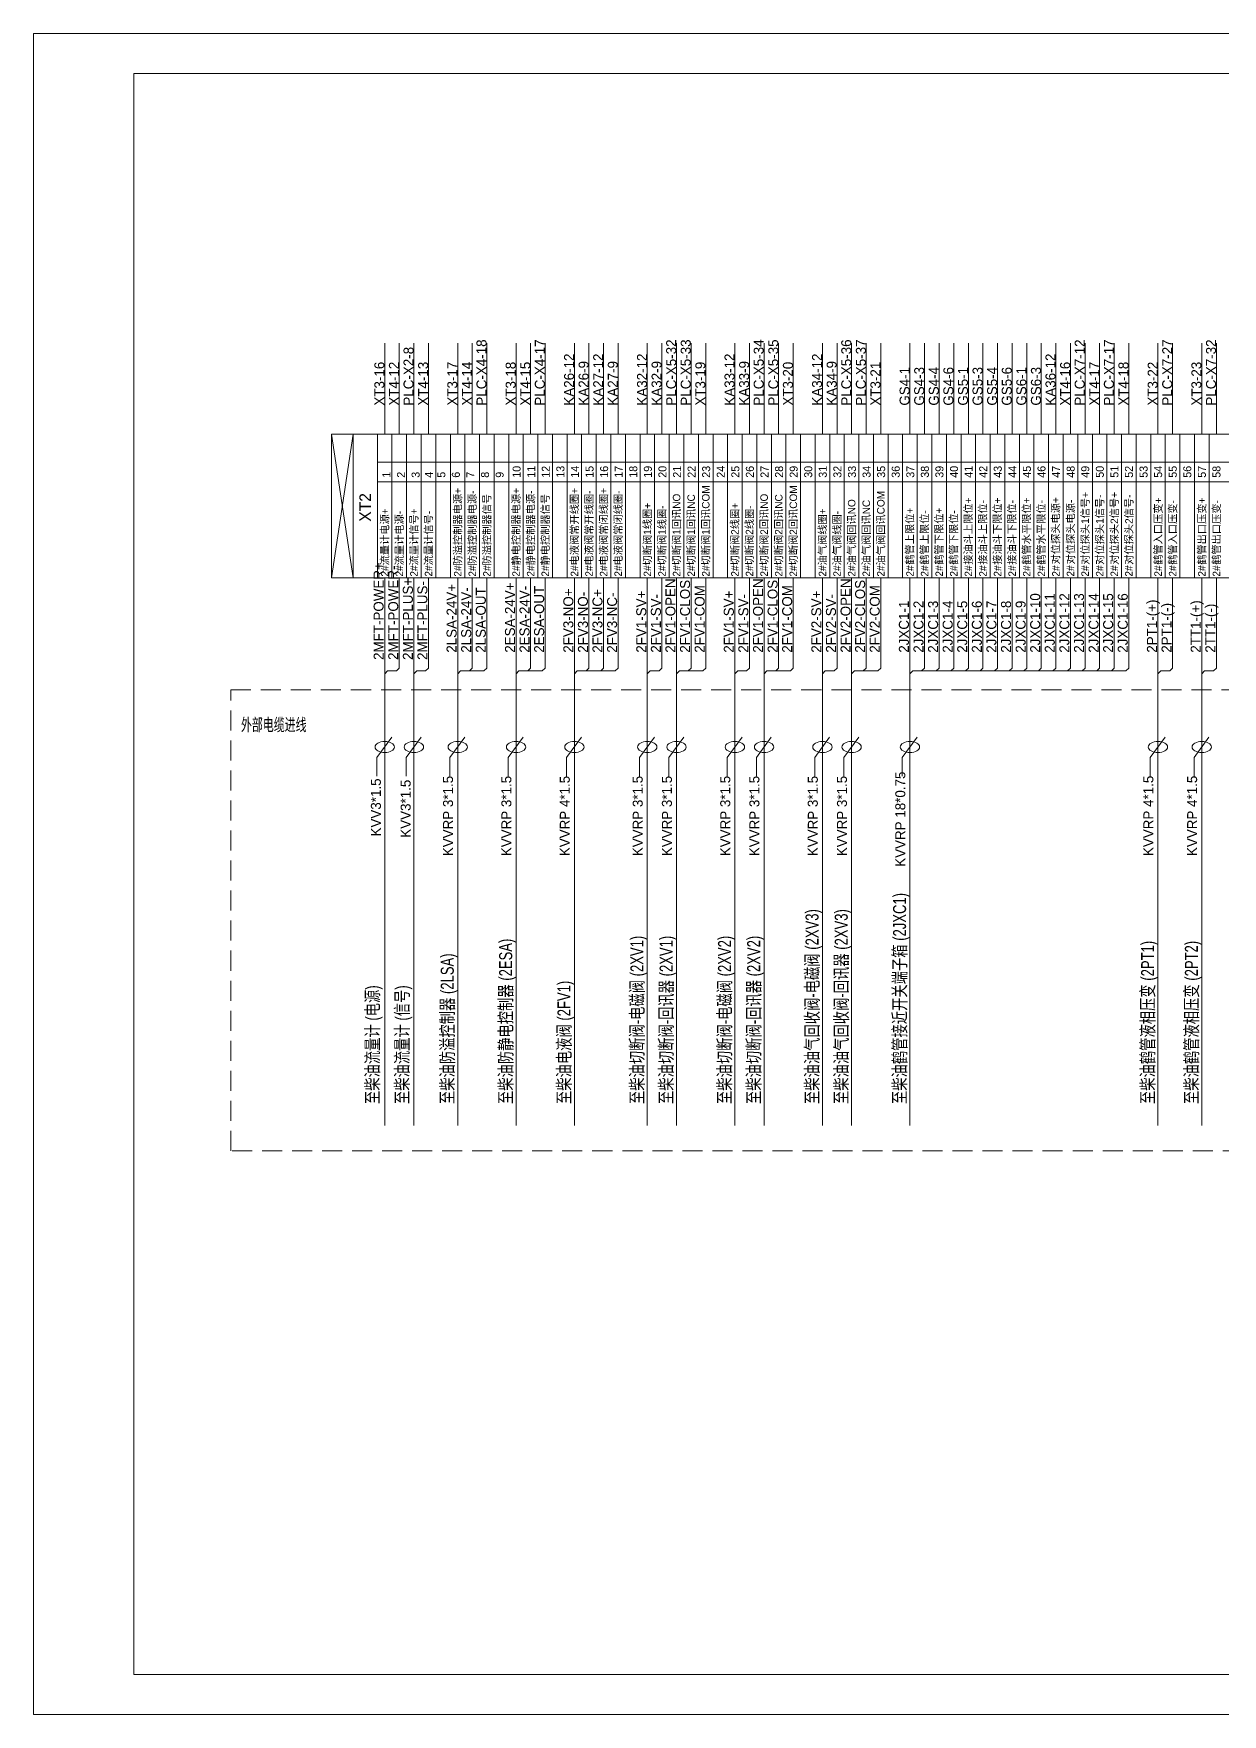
# Model space of a CAD drawing. Header units: millimetres. Extents: x 32626 to 72822, y 60047 to 123188.
# Drawn here: x 32626 to 35002, y 68575 to 71935 of the extents above; entities that cross this region are included whole.
import ezdxf
from ezdxf.enums import TextEntityAlignment as Align

# ---------------------------------------------------------------- set-up
doc = ezdxf.new("R2010")
doc.units = ezdxf.units.MM
doc.header["$LTSCALE"] = 10
doc.linetypes.add('AUDIT_D_061228083857-4', pattern=[6, 4, -2])
for name, color, linetype, lineweight in [('1轮廓实线层', 7, 'Continuous', 18), ('2细线层', 4, 'Continuous', 18), ('图框层', 7, 'Continuous', 18)]:
    doc.layers.add(name, color=color, linetype=linetype, lineweight=lineweight)
doc.styles.add('PC_TEXTSTYLE', font='SIMYOU.TTF', dxfattribs={"width": 0.8})
doc.styles.add('样式 1', font='SIMYOU.TTF', dxfattribs={"width": 0.9})

msp = doc.modelspace()

# ---------------------------------------------------------------- linework, layer by layer
at = {"layer": '1轮廓实线层'}
for p, q in [((33327.7, 71133.7), (33327.7, 71316.2)), ((33356.8, 71133.7), (33356.8, 71316.2)), ((33386, 71133.7), (33386, 71316.2)), ((33415.1, 71133.7), (33415.1, 71316.2)), ((33473.5, 71133.7), (33473.5, 71316.2)), ((33502.6, 71133.7), (33502.6, 71316.2)), ((33531.8, 71133.7), (33531.8, 71316.2)), ((33590.1, 71133.7), (33590.1, 71316.2)), ((33619.3, 71133.7), (33619.3, 71316.2)), ((33648.4, 71133.7), (33648.4, 71316.2)), ((33706.7, 71133.7), (33706.7, 71316.2)), ((33735.9, 71133.7), (33735.9, 71316.2)), ((33765.1, 71133.7), (33765.1, 71316.2)), ((33794.2, 71133.7), (33794.2, 71316.2)), ((33852.5, 71133.7), (33852.5, 71316.2)), ((33881.7, 71133.7), (33881.7, 71316.2)), ((33910.9, 71133.7), (33910.9, 71316.2)), ((33940, 71133.7), (33940, 71316.2)), ((33969.2, 71133.7), (33969.2, 71316.2)), ((34027.5, 71133.7), (34027.5, 71316.2)), ((34056.7, 71133.7), (34056.7, 71316.2)), ((34085.8, 71133.7), (34085.8, 71316.2)), ((34115, 71133.7), (34115, 71316.2)), ((34144.1, 71133.7), (34144.1, 71316.2)), ((34202.5, 71133.7), (34202.5, 71316.2)), ((34231.6, 71133.7), (34231.6, 71316.2)), ((34260.8, 71133.7), (34260.8, 71316.2)), ((34289.9, 71133.7), (34289.9, 71316.2)), ((34319.1, 71133.7), (34319.1, 71316.2)), ((34377.4, 71133.7), (34377.4, 71316.2)), ((34406.6, 71133.7), (34406.6, 71316.2)), ((34435.7, 71133.7), (34435.7, 71316.2)), ((34464.9, 71133.7), (34464.9, 71316.2)), ((34494.1, 71133.7), (34494.1, 71316.2)), ((34523.2, 71133.7), (34523.2, 71316.2)), ((34552.4, 71133.7), (34552.4, 71316.2)), ((34581.5, 71133.7), (34581.5, 71316.2)), ((34610.7, 71133.7), (34610.7, 71316.2)), ((34639.9, 71133.7), (34639.9, 71316.2)), ((34669, 71133.7), (34669, 71316.2)), ((34698.2, 71133.7), (34698.2, 71316.2)), ((34727.3, 71133.7), (34727.3, 71316.2)), ((34756.5, 71133.7), (34756.5, 71316.2)), ((34785.7, 71133.7), (34785.7, 71316.2)), ((34814.8, 71133.7), (34814.8, 71316.2)), ((34873.1, 71133.7), (34873.1, 71316.2)), ((34902.3, 71133.7), (34902.3, 71316.2)), ((34960.6, 71133.7), (34960.6, 71316.2)), ((34989.8, 71133.7), (34989.8, 71316.2)), ((33221, 71133.7), (33264.8, 70847)), ((33221, 70847), (33264.8, 71133.7)), ((33221, 71133.7), (33221, 70900.4)), ((33221, 71133.7), (33221, 70900.4)), ((33221, 71133.7), (33221, 70900.4)), ((33221, 71133.7), (33221, 70900.4)), ((33221, 71133.7), (33221, 70900.4)), ((33221, 71133.7), (33221, 70900.4)), ((33221, 71133.7), (33221, 70900.4)), ((33221, 71133.7), (33221, 70900.4)), ((33221, 71133.7), (33221, 70900.4)), ((33221, 71133.7), (33221, 70900.4)), ((33264.8, 71133.7), (33313.1, 71133.7)), ((33264.8, 71133.7), (33264.8, 70900.4)), ((33264.8, 71133.7), (33264.8, 70900.4)), ((33264.8, 70900.4), (33264.8, 71133.7)), ((33313.1, 71133.7), (33313.1, 70847)), ((33313.1, 71133.7), (37133, 71133.7)), ((33342.2, 71133.7), (33342.2, 70847)), ((33371.4, 71133.7), (33371.4, 70847)), ((33400.6, 71133.7), (33400.6, 70847)), ((33429.7, 71133.7), (33429.7, 70847)), ((33458.9, 71133.7), (33458.9, 70847)), ((33488, 71133.7), (33488, 70847)), ((33517.2, 71133.7), (33517.2, 70847)), ((33546.4, 71133.7), (33546.4, 70847)), ((33575.5, 71133.7), (33575.5, 70847)), ((33604.7, 71133.7), (33604.7, 70847)), ((33633.8, 71133.7), (33633.8, 70847)), ((33663, 71133.7), (33663, 70847)), ((33692.2, 71133.7), (33692.2, 70847)), ((33721.3, 71133.7), (33721.3, 70847)), ((33750.5, 71133.7), (33750.5, 70847)), ((33779.6, 71133.7), (33779.6, 70847)), ((33808.8, 71133.7), (33808.8, 70847)), ((33838, 71133.7), (33838, 70847)), ((33867.1, 71133.7), (33867.1, 70847)), ((33896.3, 71133.7), (33896.3, 70847)), ((33925.4, 71133.7), (33925.4, 70847)), ((33954.6, 71133.7), (33954.6, 70847)), ((33983.8, 71133.7), (33983.8, 70847)), ((34012.9, 71133.7), (34012.9, 70847)), ((34042.1, 71133.7), (34042.1, 70847)), ((34071.2, 71133.7), (34071.2, 70847)), ((34100.4, 71133.7), (34100.4, 70847)), ((34129.6, 71133.7), (34129.6, 70847)), ((34158.7, 71133.7), (34158.7, 70847)), ((34187.9, 71133.7), (34187.9, 70847)), ((34217, 71133.7), (34217, 70847)), ((34246.2, 71133.7), (34246.2, 70847)), ((34275.4, 71133.7), (34275.4, 70847)), ((34304.5, 71133.7), (34304.5, 70847)), ((34333.7, 71133.7), (34333.7, 70847)), ((34362.8, 71133.7), (34362.8, 70847)), ((34392, 71133.7), (34392, 70847)), ((34421.2, 71133.7), (34421.2, 70847)), ((34450.3, 71133.7), (34450.3, 70847)), ((34479.5, 71133.7), (34479.5, 70847)), ((34508.6, 71133.7), (34508.6, 70847)), ((34537.8, 71133.7), (34537.8, 70847)), ((34567, 71133.7), (34567, 70847)), ((34596.1, 71133.7), (34596.1, 70847)), ((34625.3, 71133.7), (34625.3, 70847)), ((34654.4, 71133.7), (34654.4, 70847)), ((34683.6, 71133.7), (34683.6, 70847)), ((34712.8, 71133.7), (34712.8, 70847)), ((34741.9, 71133.7), (34741.9, 70847)), ((34771.1, 71133.7), (34771.1, 70847)), ((34800.2, 71133.7), (34800.2, 70847)), ((34829.4, 71133.7), (34829.4, 70847)), ((34858.6, 71133.7), (34858.6, 70847)), ((34887.7, 71133.7), (34887.7, 70847)), ((34916.9, 71133.7), (34916.9, 70847)), ((34946, 71133.7), (34946, 70847)), ((34975.2, 71133.7), (34975.2, 70847)), ((33313.1, 71078.1), (37103.9, 71078.1)), ((33313.1, 71038.9), (37103.9, 71038.9)), ((33313.1, 70847), (33264.8, 70847)), ((37133, 70847), (33313.1, 70847)), ((33327.7, 70847), (33327.7, 70660.8)), ((33356.8, 70847), (33356.8, 70666.5)), ((33386, 70847), (33386, 70660.8)), ((33415.1, 70847), (33415.1, 70666.5)), ((33473.5, 70847), (33473.5, 70660.8)), ((33502.6, 70847), (33502.6, 70666.5)), ((33531.8, 70847), (33531.8, 70666.5)), ((33590.1, 70847), (33590.1, 70660.8)), ((33619.3, 70847), (33619.3, 70666.5)), ((33629, 70847), (33658.2, 70847)), ((33629, 70847), (33658.2, 70847)), ((33648.4, 70847), (33648.4, 70666.5)), ((33706.7, 70847), (33706.7, 70660.8)), ((33735.9, 70847), (33735.9, 70666.5)), ((33765.1, 70847), (33765.1, 70666.5)), ((33794.2, 70847), (33794.2, 70666.5)), ((33852.5, 70847), (33852.5, 70660.8)), ((33881.7, 70847), (33881.7, 70666.5)), ((33910.9, 70847), (33910.9, 70660.8)), ((33940, 70847), (33940, 70666.5)), ((33969.2, 70847), (33969.2, 70666.5)), ((34027.5, 70847), (34027.5, 70660.8)), ((34056.7, 70847), (34056.7, 70666.5)), ((34085.8, 70847), (34085.8, 70660.8)), ((34115, 70847), (34115, 70666.5)), ((34144.1, 70847), (34144.1, 70666.5)), ((34202.5, 70847), (34202.5, 70660.8)), ((34231.6, 70847), (34231.6, 70666.5)), ((34260.8, 70847), (34260.8, 70660.8)), ((34289.9, 70847), (34289.9, 70666.5)), ((34319.1, 70847), (34319.1, 70666.5)), ((34377.4, 70847), (34377.4, 70660.8)), ((34406.6, 70847), (34406.6, 70666.5)), ((34435.7, 70847), (34435.7, 70666.5)), ((34464.9, 70847), (34464.9, 70666.5)), ((34494.1, 70847), (34494.1, 70666.5)), ((34523.2, 70847), (34523.2, 70666.5)), ((34552.4, 70847), (34552.4, 70666.5)), ((34581.5, 70847), (34581.5, 70666.5)), ((34610.7, 70847), (34610.7, 70666.5)), ((34639.9, 70847), (34639.9, 70666.5)), ((34669, 70847), (34669, 70666.5)), ((34698.2, 70847), (34698.2, 70666.5)), ((34727.3, 70847), (34727.3, 70666.5)), ((34756.5, 70847), (34756.5, 70666.5)), ((34785.7, 70847), (34785.7, 70666.5)), ((34814.8, 70847), (34814.8, 70666.5)), ((34873.1, 70847), (34873.1, 70660.8)), ((34902.3, 70847), (34902.3, 70666.5)), ((34960.6, 70847), (34960.6, 70660.8)), ((34989.8, 70847), (34989.8, 70666.5)), ((33356.8, 70666.5), (33351, 70660.8)), ((33415.1, 70666.5), (33409.4, 70660.8)), ((33502.6, 70666.5), (33496.8, 70660.8)), ((33531.8, 70666.5), (33526, 70660.8)), ((33619.3, 70666.5), (33613.5, 70660.8)), ((33648.4, 70666.5), (33642.6, 70660.8)), ((33735.9, 70666.5), (33730.1, 70660.8)), ((33765.1, 70666.5), (33759.3, 70660.8)), ((33794.2, 70666.5), (33788.4, 70660.8)), ((33881.7, 70666.5), (33875.9, 70660.8)), ((33940, 70666.5), (33934.2, 70660.8)), ((33969.2, 70666.5), (33963.4, 70660.8)), ((34056.7, 70666.5), (34050.9, 70660.8)), ((34115, 70666.5), (34109.2, 70660.8)), ((34144.1, 70666.5), (34138.4, 70660.8)), ((34231.6, 70666.5), (34225.8, 70660.8)), ((34289.9, 70666.5), (34284.2, 70660.8)), ((34319.1, 70666.5), (34313.3, 70660.8)), ((34406.6, 70666.5), (34400.8, 70660.8)), ((34435.7, 70666.5), (34430, 70660.8)), ((34464.9, 70666.5), (34459.1, 70660.8)), ((34494.1, 70666.5), (34488.3, 70660.8)), ((34523.2, 70666.5), (34517.4, 70660.8)), ((34552.4, 70666.5), (34546.6, 70660.8)), ((34581.5, 70666.5), (34575.8, 70660.8)), ((34610.7, 70666.5), (34604.9, 70660.8)), ((34639.9, 70666.5), (34634.1, 70660.8)), ((34669, 70666.5), (34663.2, 70660.8)), ((34698.2, 70666.5), (34692.4, 70660.8)), ((34727.3, 70666.5), (34721.6, 70660.8)), ((34756.5, 70666.5), (34750.7, 70660.8)), ((34785.7, 70666.5), (34779.9, 70660.8)), ((34814.8, 70666.5), (34809, 70660.8)), ((34902.3, 70666.5), (34896.5, 70660.8)), ((34989.8, 70666.5), (34984, 70660.8)), ((33327.7, 70655), (33333.4, 70660.8)), ((33327.7, 70660.8), (33327.7, 70159.9)), ((33333.4, 70660.8), (33351, 70660.8)), ((33386, 70655), (33391.8, 70660.8)), ((33386, 70660.8), (33386, 70159.9)), ((33391.8, 70660.8), (33409.4, 70660.8)), ((33473.5, 70660.8), (33473.5, 70159.9)), ((33473.5, 70655), (33479.2, 70660.8)), ((33526, 70660.8), (33479.2, 70660.8)), ((33590.1, 70660.8), (33590.1, 70159.9)), ((33590.1, 70655), (33595.9, 70660.8)), ((33642.6, 70660.8), (33595.9, 70660.8)), ((33706.7, 70660.8), (33706.7, 70159.9)), ((33706.7, 70655), (33712.5, 70660.8)), ((33788.4, 70660.8), (33712.5, 70660.8)), ((33852.5, 70660.8), (33852.5, 70159.9)), ((33852.5, 70655), (33858.3, 70660.8)), ((33875.9, 70660.8), (33858.3, 70660.8)), ((33910.9, 70660.8), (33910.9, 70159.9)), ((33910.9, 70655), (33916.6, 70660.8)), ((33963.4, 70660.8), (33916.6, 70660.8)), ((34027.5, 70660.8), (34027.5, 70159.9)), ((34027.5, 70655), (34033.3, 70660.8)), ((34050.9, 70660.8), (34033.3, 70660.8)), ((34085.8, 70660.8), (34085.8, 70159.9)), ((34085.8, 70655), (34091.6, 70660.8)), ((34138.4, 70660.8), (34091.6, 70660.8)), ((34202.5, 70655), (34208.2, 70660.8)), ((34202.5, 70660.8), (34202.5, 70159.9)), ((34225.8, 70660.8), (34208.2, 70660.8)), ((34260.8, 70660.8), (34260.8, 70159.9)), ((34260.8, 70655), (34266.6, 70660.8)), ((34313.3, 70660.8), (34266.6, 70660.8)), ((34377.4, 70660.8), (34377.4, 70159.9)), ((34377.4, 70655), (34383.2, 70660.8)), ((34634.1, 70660.8), (34383.2, 70660.8)), ((34809, 70660.8), (34634.1, 70660.8)), ((34873.1, 70660.8), (34873.1, 70159.9)), ((34873.1, 70655), (34878.9, 70660.8)), ((34896.5, 70660.8), (34878.9, 70660.8)), ((34960.6, 70660.8), (34960.6, 70159.9)), ((34960.6, 70655), (34966.4, 70660.8)), ((34984, 70660.8), (34966.4, 70660.8)), ((33342, 70528), (33312.2, 70487.7)), ((33400.3, 70528), (33370.5, 70487.7)), ((33487.8, 70528), (33458, 70487.7)), ((33604.4, 70528), (33574.7, 70487.7)), ((33721.1, 70528), (33691.3, 70487.7)), ((33866.9, 70528), (33837.1, 70487.7)), ((33925.2, 70528), (33895.4, 70487.7)), ((34041.8, 70528), (34012.1, 70487.7)), ((34100.2, 70528), (34070.4, 70487.7)), ((34216.8, 70528), (34187, 70487.7)), ((34275.1, 70528), (34245.3, 70487.7)), ((34391.8, 70528), (34362, 70487.7)), ((34887.5, 70528), (34857.7, 70487.7)), ((34975, 70528), (34945.2, 70487.7)), ((33312.2, 70487.7), (33312.2, 70450.4)), ((33370.5, 70487.7), (33370.5, 70450.4)), ((33458, 70487.7), (33458, 70450.4)), ((33574.7, 70487.7), (33574.7, 70450.4)), ((33691.3, 70487.7), (33691.3, 70450.4)), ((33837.1, 70487.7), (33837.1, 70450.4)), ((33895.4, 70487.7), (33895.4, 70450.4)), ((34012.1, 70487.7), (34012.1, 70450.4)), ((34070.4, 70487.7), (34070.4, 70450.4)), ((34187, 70487.7), (34187, 70450.4)), ((34245.3, 70487.7), (34245.3, 70450.4)), ((34362, 70487.7), (34362, 70450.4)), ((34857.7, 70487.7), (34857.7, 70450.4)), ((34945.2, 70487.7), (34945.2, 70450.4)), ((33327.7, 70159.9), (33327.7, 69751.9)), ((33386, 70159.9), (33386, 69751.9)), ((33473.5, 70159.9), (33473.5, 69751.9)), ((33590.1, 70159.9), (33590.1, 69751.9)), ((33706.7, 70159.9), (33706.7, 69751.9)), ((33852.5, 70159.9), (33852.5, 69751.9)), ((33910.9, 70159.9), (33910.9, 69751.9)), ((34027.5, 70159.9), (34027.5, 69751.9)), ((34085.8, 70159.9), (34085.8, 69751.9)), ((34202.5, 70159.9), (34202.5, 69751.9)), ((34260.8, 70159.9), (34260.8, 69751.9)), ((34377.4, 70159.9), (34377.4, 69751.9)), ((34873.1, 70159.9), (34873.1, 69751.9)), ((34960.6, 70159.9), (34960.6, 69751.9))]:
    msp.add_line(p, q, dxfattribs=at)
msp.add_lwpolyline([(33221, 70847), (33221, 71133.7), (33264.8, 71133.7), (33264.8, 70847)], close=True, dxfattribs=at)
at = {"layer": '1轮廓实线层', "linetype": 'AUDIT_D_061228083857-4'}
msp.add_lwpolyline([(33020.3, 70622.7), (37142.6, 70622.7), (37142.6, 69701.5), (33020.3, 69701.5)], close=True, dxfattribs=at)
at = {"layer": '1轮廓实线层'}
for centre in [(33327.7, 70508.6), (33386, 70508.6), (33473.5, 70508.6), (33590.1, 70508.6), (33706.7, 70508.6), (33852.5, 70508.6), (33910.9, 70508.6), (34027.5, 70508.6), (34085.8, 70508.6), (34202.5, 70508.6), (34260.8, 70508.6), (34377.4, 70508.6), (34873.1, 70508.6), (34960.6, 70508.6)]:
    msp.add_ellipse(centre, major_axis=(19.3, 0), ratio=0.567806, dxfattribs=at)
at = {"layer": '2细线层'}
for p, q in [((32626, 68574.8), (32626, 71934.8)), ((37378, 71934.8), (32626, 71934.8)), ((37378, 68574.8), (32626, 68574.8))]:
    msp.add_line(p, q, dxfattribs=at)
at = {"layer": '图框层'}
for p, q in [((32826, 68654.8), (32826, 71854.8)), ((37298, 71854.8), (32826, 71854.8)), ((32826, 68654.8), (37298, 68654.8))]:
    msp.add_line(p, q, dxfattribs=at)

# ---------------------------------------------------------------- texts
at = {"layer": '1轮廓实线层', "style": '样式 1'}
for s, height, p in [('PLC-X2-8', 20, (33385.3, 71191.1)), ('PLC-X4-18', 20, (33531.1, 71191.1)), ('PLC-X4-17', 20, (33647.7, 71191.1)), ('PLC-X5-32', 20, (33910.2, 71191.1)), ('PLC-X5-33', 20, (33939.3, 71191.1)), ('PLC-X5-34', 20, (34085.1, 71191.1)), ('PLC-X5-35', 20, (34114.3, 71191.1)), ('PLC-X5-36', 20, (34260.1, 71191.1)), ('PLC-X5-37', 20, (34289.3, 71191.1)), ('PLC-X7-12', 20, (34726.7, 71191.1)), ('PLC-X7-17', 20, (34785, 71191.1)), ('PLC-X7-27', 20, (34901.6, 71191.1)), ('PLC-X7-32', 20, (34989.1, 71191.1)), ('XT3-16', 20, (33327, 71191.1)), ('XT4-12', 20, (33356.1, 71191.1)), ('XT4-13', 20, (33414.5, 71191.1)), ('XT3-17', 20, (33472.8, 71191.1)), ('XT4-14', 20, (33501.9, 71191.1)), ('XT3-18', 20, (33589.4, 71191.1)), ('XT4-15', 20, (33618.6, 71191.1)), ('KA26-12', 20, (33706.1, 71191.1)), ('KA26-9', 20, (33735.2, 71191.1)), ('KA27-12', 20, (33764.4, 71191.1)), ('KA27-9', 20, (33793.5, 71191.1)), ('KA32-12', 20, (33851.9, 71191.1)), ('KA32-9', 20, (33881, 71191.1)), ('XT3-19', 20, (33968.5, 71191.1)), ('KA33-12', 20, (34026.8, 71191.1)), ('KA33-9', 20, (34056, 71191.1)), ('XT3-20', 20, (34143.5, 71191.1)), ('KA34-12', 20, (34201.8, 71191.1)), ('KA34-9', 20, (34230.9, 71191.1)), ('XT3-21', 20, (34318.4, 71191.1)), ('GS4-1', 20, (34376.7, 71191.1)), ('GS4-3', 20, (34405.9, 71191.1)), ('GS4-4', 20, (34435.1, 71191.1)), ('GS4-6', 20, (34464.2, 71191.1)), ('GS5-1', 20, (34493.4, 71191.1)), ('GS5-3', 20, (34522.5, 71191.1)), ('GS5-4', 20, (34551.7, 71191.1)), ('GS5-6', 20, (34580.9, 71191.1)), ('GS6-1', 20, (34610, 71191.1)), ('GS6-3', 20, (34639.2, 71191.1)), ('KA36-12', 20, (34668.3, 71191.1)), ('XT4-16', 20, (34697.5, 71191.1)), ('XT4-17', 20, (34755.8, 71191.1)), ('XT4-18', 20, (34814.1, 71191.1)), ('XT3-22', 20, (34872.5, 71191.1)), ('XT3-23', 20, (34959.9, 71191.1)), ('10', 16, (33599.3, 71046.9)), ('11', 16, (33628.5, 71046.9)), ('12', 16, (33657.6, 71046.9)), ('13', 16, (33686.8, 71046.9)), ('14', 16, (33715.9, 71046.9)), ('15', 16, (33745, 71046.9)), ('16', 16, (33774.2, 71046.9)), ('17', 16, (33803.3, 71046.9)), ('18', 16, (33832.4, 71046.9)), ('19', 16, (33861.6, 71046.9)), ('20', 16, (33890.7, 71046.9)), ('21', 16, (33919.9, 71046.9)), ('22', 16, (33949, 71046.9)), ('23', 16, (33978.1, 71046.9)), ('24', 16, (34007.3, 71046.9)), ('25', 16, (34036.4, 71046.9)), ('26', 16, (34065.5, 71046.9)), ('27', 16, (34094.7, 71046.9)), ('28', 16, (34123.8, 71046.9)), ('29', 16, (34153, 71046.9)), ('30', 16, (34182.1, 71046.9)), ('31', 16, (34211.2, 71046.9)), ('32', 16, (34240.4, 71046.9)), ('33', 16, (34269.5, 71046.9)), ('34', 16, (34298.7, 71046.9)), ('35', 16, (34327.8, 71046.9)), ('36', 16, (34356.9, 71046.9)), ('37', 16, (34386.1, 71046.9)), ('38', 16, (34415.2, 71046.9)), ('39', 16, (34444.3, 71046.9)), ('40', 16, (34473.5, 71046.9)), ('41', 16, (34502.6, 71046.9)), ('42', 16, (34531.8, 71046.9)), ('43', 16, (34560.9, 71046.9)), ('44', 16, (34590, 71046.9)), ('45', 16, (34619.2, 71046.9)), ('46', 16, (34648.3, 71046.9)), ('47', 16, (34677.4, 71046.9)), ('48', 16, (34706.6, 71046.9)), ('49', 16, (34735.7, 71046.9)), ('50', 16, (34764.9, 71046.9)), ('51', 16, (34794, 71046.9)), ('52', 16, (34823.1, 71046.9)), ('53', 16, (34852.3, 71046.9)), ('54', 16, (34881.4, 71046.9)), ('55', 16, (34910.6, 71046.9)), ('56', 16, (34939.7, 71046.9)), ('57', 16, (34968.8, 71046.9)), ('58', 16, (34998, 71046.9)), ('1', 16, (33339.1, 71046.9)), ('2', 16, (33368.3, 71046.9)), ('3', 16, (33397.4, 71046.9)), ('4', 16, (33423.9, 71046.9)), ('5', 16, (33448.8, 71046.9)), ('6', 16, (33477.9, 71046.9)), ('7', 16, (33507.1, 71046.9)), ('8', 16, (33536.2, 71046.9)), ('9', 16, (33565.4, 71046.9)), ('防溢控制器电源+', 15, (33481.1, 70871.5)), ('防溢控制器电源-', 15, (33510.2, 70871.5)), ('防溢控制器信号', 15, (33539.4, 70871.5)), ('静电控制器电源+', 15, (33597.7, 70871.5)), ('静电控制器电源-', 15, (33626.9, 70871.5)), ('静电控制器信号', 15, (33656, 70871.5)), ('电液阀常开线圈+', 15, (33714.4, 70871.5)), ('电液阀常开线圈-', 15, (33743.5, 70871.5)), ('电液阀常闭线圈+', 15, (33772.7, 70871.5)), ('电液阀常闭线圈-', 15, (33801.8, 70871.5)), ('切断阀1回讯NO', 15, (33918.5, 70871.5)), ('切断阀1回讯NC', 15, (33947.6, 70871.5)), ('切断阀1回讯COM', 15, (33976.8, 70871.5)), ('切断阀2回讯NO', 15, (34093.4, 70871.5)), ('切断阀2回讯NC', 15, (34122.6, 70871.5)), ('切断阀2回讯COM', 15, (34151.8, 70871.5)), ('油气阀回讯NO', 15, (34268.4, 70871.5)), ('油气阀回讯NC', 15, (34297.6, 70871.5)), ('油气阀回讯COM', 15, (34326.7, 70871.5)), ('接油斗上限位+', 15, (34501.4, 70872.9)), ('接油斗上限位-', 15, (34530.5, 70872.9)), ('接油斗下限位+', 15, (34559.7, 70872.9)), ('接油斗下限位-', 15, (34588.8, 70872.9)), ('鹤管水平限位+', 15, (34618, 70872.9)), ('鹤管水平限位-', 15, (34647.2, 70872.9)), ('对位探头电源+', 15, (34676.1, 70873.6)), ('对位探头电源-', 15, (34706, 70873.6)), ('对位探头1信号+', 15, (34735.1, 70872.8)), ('对位探头1信号-', 15, (34764.3, 70872.8)), ('对位探头2信号+', 15, (34793.4, 70872.8)), ('对位探头2信号-', 15, (34822.6, 70872.8)), ('鹤管入口压变+', 15, (34880.9, 70872.8)), ('鹤管入口压变-', 15, (34910.1, 70872.8)), ('鹤管出口压变+', 15, (34968.4, 70872.8)), ('鹤管出口压变-', 15, (34997.6, 70872.8)), ('2#流量计电源+', 15, (33335.3, 70849.3)), ('2#流量计电源-', 15, (33364.4, 70849.3)), ('2#流量计信号+', 15, (33393.6, 70849.3)), ('2#流量计信号-', 15, (33422.8, 70849.3)), ('切断阀1线圈+', 15, (33860.2, 70871.5)), ('切断阀1线圈-', 15, (33889.3, 70871.5)), ('切断阀2线圈+', 15, (34035.1, 70871.5)), ('切断阀2线圈-', 15, (34064.3, 70871.5)), ('油气阀线圈+', 15, (34210.1, 70871.5)), ('油气阀线圈-', 15, (34239.2, 70871.5)), ('鹤管上限位+', 15, (34384.7, 70872.9)), ('鹤管上限位-', 15, (34413.9, 70872.9)), ('鹤管下限位+', 15, (34443, 70872.9)), ('鹤管下限位-', 15, (34472.2, 70872.9)), ('2MFT-POWER+', 20, (33325.5, 70682.7)), ('2MFT-POWER-', 20, (33354.7, 70682.7)), ('2#', 15, (33481.1, 70849.3)), ('2#', 15, (33510.2, 70849.3)), ('2#', 15, (33539.4, 70849.3)), ('2#', 15, (33597.7, 70849.3)), ('2#', 15, (33626.9, 70849.3)), ('2#', 15, (33656, 70849.3)), ('2#', 15, (33714.4, 70849.3)), ('2#', 15, (33743.5, 70849.3)), ('2#', 15, (33772.7, 70849.3)), ('2#', 15, (33801.8, 70849.3)), ('2#', 15, (33860.2, 70849.3)), ('2#', 15, (33889.3, 70849.3)), ('2#', 15, (33918.5, 70849.3)), ('2#', 15, (33947.6, 70849.3)), ('2#', 15, (33976.8, 70849.3)), ('2#', 15, (34035.1, 70849.3)), ('2#', 15, (34064.3, 70849.3)), ('2#', 15, (34093.4, 70849.3)), ('2#', 15, (34122.6, 70849.3)), ('2#', 15, (34151.8, 70849.3)), ('2#', 15, (34210.1, 70849.3)), ('2#', 15, (34239.2, 70849.3)), ('2#', 15, (34268.4, 70849.3)), ('2#', 15, (34297.6, 70849.3)), ('2#', 15, (34326.7, 70849.3)), ('2#', 15, (34385, 70849.3)), ('2#', 15, (34414.2, 70849.3)), ('2#', 15, (34443.4, 70849.3)), ('2#', 15, (34472.5, 70849.3)), ('2#', 15, (34501.7, 70849.3)), ('2#', 15, (34530.8, 70849.3)), ('2#', 15, (34560, 70849.3)), ('2#', 15, (34589.2, 70849.3)), ('2#', 15, (34618.3, 70849.3)), ('2#', 15, (34647.5, 70849.3)), ('2#', 15, (34676.6, 70849.3)), ('2#', 15, (34705.8, 70849.3)), ('2#', 15, (34735, 70849.3)), ('2#', 15, (34764.1, 70849.3)), ('2#', 15, (34793.3, 70849.3)), ('2#', 15, (34822.4, 70849.3)), ('2#', 15, (34880.8, 70849.3)), ('2#', 15, (34909.9, 70849.3)), ('2#', 15, (34968.2, 70849.3)), ('2#', 15, (34997.4, 70849.3)), ('2MFT-PLUS+', 20, (33383.9, 70682.7)), ('2MFT-PLUS-', 20, (33413, 70682.7)), ('2LSA-24V+', 20, (33471.3, 70697.1)), ('2ESA-24V+', 20, (33588, 70697.1)), ('2ESA-24V-', 20, (33617.1, 70697.1)), ('2ESA-OUT', 20, (33646.3, 70697.1)), ('2FV1-OPEN', 20, (33908.7, 70697.1)), ('2FV1-CLOS', 20, (33937.9, 70697.1)), ('2FV1-COM', 20, (33967.1, 70697.1)), ('2FV1-OPEN', 20, (34083.7, 70697.1)), ('2FV1-CLOS', 20, (34112.9, 70697.1)), ('2FV1-COM', 20, (34142, 70697.1)), ('2FV2-OPEN', 20, (34258.7, 70697.1)), ('2FV2-CLOS', 20, (34287.8, 70697.1)), ('2FV2-COM', 20, (34317, 70697.1)), ('2LSA-24V-', 20, (33500.5, 70697.1)), ('2LSA-OUT', 20, (33529.7, 70697.1)), ('2FV3-NO+', 20, (33704.6, 70697.1)), ('2FV3-NO-', 20, (33733.8, 70697.1)), ('2FV3-NC+', 20, (33762.9, 70697.1)), ('2FV3-NC-', 20, (33792.1, 70697.1)), ('2FV1-SV+', 20, (33850.4, 70697.1)), ('2FV1-SV-', 20, (33879.6, 70697.1)), ('2FV1-SV+', 20, (34025.4, 70697.1)), ('2FV1-SV-', 20, (34054.5, 70697.1)), ('2FV2-SV+', 20, (34200.3, 70697.1)), ('2FV2-SV-', 20, (34229.5, 70697.1)), ('2JXC1-1', 20, (34375.3, 70697.1)), ('2JXC1-2', 20, (34404.5, 70697.1)), ('2JXC1-3', 20, (34433.6, 70697.1)), ('2JXC1-4', 20, (34462.8, 70697.1)), ('2JXC1-5', 20, (34491.9, 70697.1)), ('2JXC1-6', 20, (34521.1, 70697.1)), ('2JXC1-7', 20, (34550.3, 70697.1)), ('2JXC1-8', 20, (34579.4, 70697.1)), ('2JXC1-9', 20, (34608.6, 70697.1)), ('2JXC1-10', 20, (34637.7, 70697.1)), ('2JXC1-11', 20, (34666.9, 70697.1)), ('2JXC1-12', 20, (34696.1, 70697.1)), ('2JXC1-13', 20, (34725.2, 70697.1)), ('2JXC1-14', 20, (34754.4, 70697.1)), ('2JXC1-15', 20, (34783.5, 70697.1)), ('2JXC1-16', 20, (34812.7, 70697.1)), ('2PT1-(+)', 20, (34871, 70697.1)), ('2TT1-(+)', 20, (34958.5, 70697.1)), ('2PT1-(-)', 20, (34900.2, 70697.1)), ('2TT1-(-)', 20, (34987.7, 70697.1)), ('KVV3*1.5', 20, (33320, 70329.8)), ('KVV3*1.5', 20, (33379.5, 70327.3))]:
    msp.add_text(s, height=height, rotation=90, dxfattribs=at).set_placement(p)
msp.add_text('XT2', height=23.33, rotation=90, dxfattribs=at).set_placement((33300.4, 70987.6), align=Align.CENTER)
at = {"layer": '1轮廓实线层', "insert": (33040.5, 70565.8), "char_height": 25, "width": 261.937, "attachment_point": 1, "style": 'PC_TEXTSTYLE'}
msp.add_mtext('{\\W0.64;外部电缆进线}', dxfattribs=at)
at = {"layer": '1轮廓实线层', "attachment_point": 7, "rotation": 90, "style": '样式 1'}
for s, insert, char_height, width in [('{\\W1;KVVRP 3*1.5}', (33464.5, 70290.4), 20, 230.833), ('{\\W1;KVVRP 3*1.5}', (33581.1, 70290.4), 20, 230.833), ('{\\W1;KVVRP 4*1.5}', (33697.8, 70290.4), 20, 230.833), ('{\\W1;KVVRP 3*1.5}', (33843.6, 70290.4), 20, 230.833), ('{\\W1;KVVRP 3*1.5}', (33901.9, 70290.4), 20, 230.833), ('{\\W1;KVVRP 3*1.5}', (34018.5, 70290.4), 20, 230.833), ('{\\W1;KVVRP 3*1.5}', (34076.8, 70290.4), 20, 230.833), ('{\\W1;KVVRP 3*1.5}', (34193.5, 70290.4), 20, 230.833), ('{\\W1;KVVRP 3*1.5}', (34251.8, 70290.4), 20, 230.833), ('{\\W1;KVVRP 18*0.75}', (34368.4, 70269.2), 20, 252.167), ('{\\W1;KVVRP 4*1.5}', (34864.2, 70290.7), 20, 230.833), ('{\\W1;KVVRP 4*1.5}', (34951.6, 70290.7), 20, 230.833), ('{\\W0.75;至柴油鹤管接近开关端子箱 (2JXC1)}', (34377.5, 69794.8), 26, 613.113), ('{\\W0.75;至柴油油气回收阀-电磁阀 (2XV3)}', (34202.5, 69794.8), 26, 613.113), ('{\\W0.75;至柴油油气回收阀-回讯器 (2XV3)}', (34260.9, 69794.8), 26, 613.113), ('{\\W0.75;至柴油防静电控制器 (2ESA)}', (33590.2, 69794.8), 26, 613.113), ('{\\W0.75;至柴油切断阀-电磁阀 (2XV1)}', (33852.6, 69794.8), 26, 613.113), ('{\\W0.75;至柴油切断阀-回讯器 (2XV1)}', (33910.9, 69794.8), 26, 613.113), ('{\\W0.75;至柴油切断阀-电磁阀 (2XV2)}', (34027.6, 69794.8), 26, 613.113), ('{\\W0.75;至柴油切断阀-回讯器 (2XV2)}', (34085.9, 69794.8), 26, 613.113), ('{\\W0.75;至柴油防溢控制器 (2LSA)}', (33473.5, 69794.8), 26, 613.113), ('{\\W0.75;至柴油鹤管液相压变 (2PT1)}', (34873.2, 69794.8), 26, 613.113), ('{\\W0.75;至柴油鹤管液相压变 (2PT2)}', (34960.7, 69794.8), 26, 613.113), ('{\\W0.75;至柴油流量计 (电源)}', (33323.8, 69794.8), 26, 425.912), ('{\\W0.75;至柴油流量计 (信号) }', (33383.1, 69794.8), 26, 435.175), ('{\\W0.75;至柴油电液阀 (2FV1)}', (33706.8, 69794.8), 26, 613.113)]:
    msp.add_mtext(s, dxfattribs=dict(at, insert=insert, char_height=char_height, width=width))

doc.saveas('drawing.dxf')
